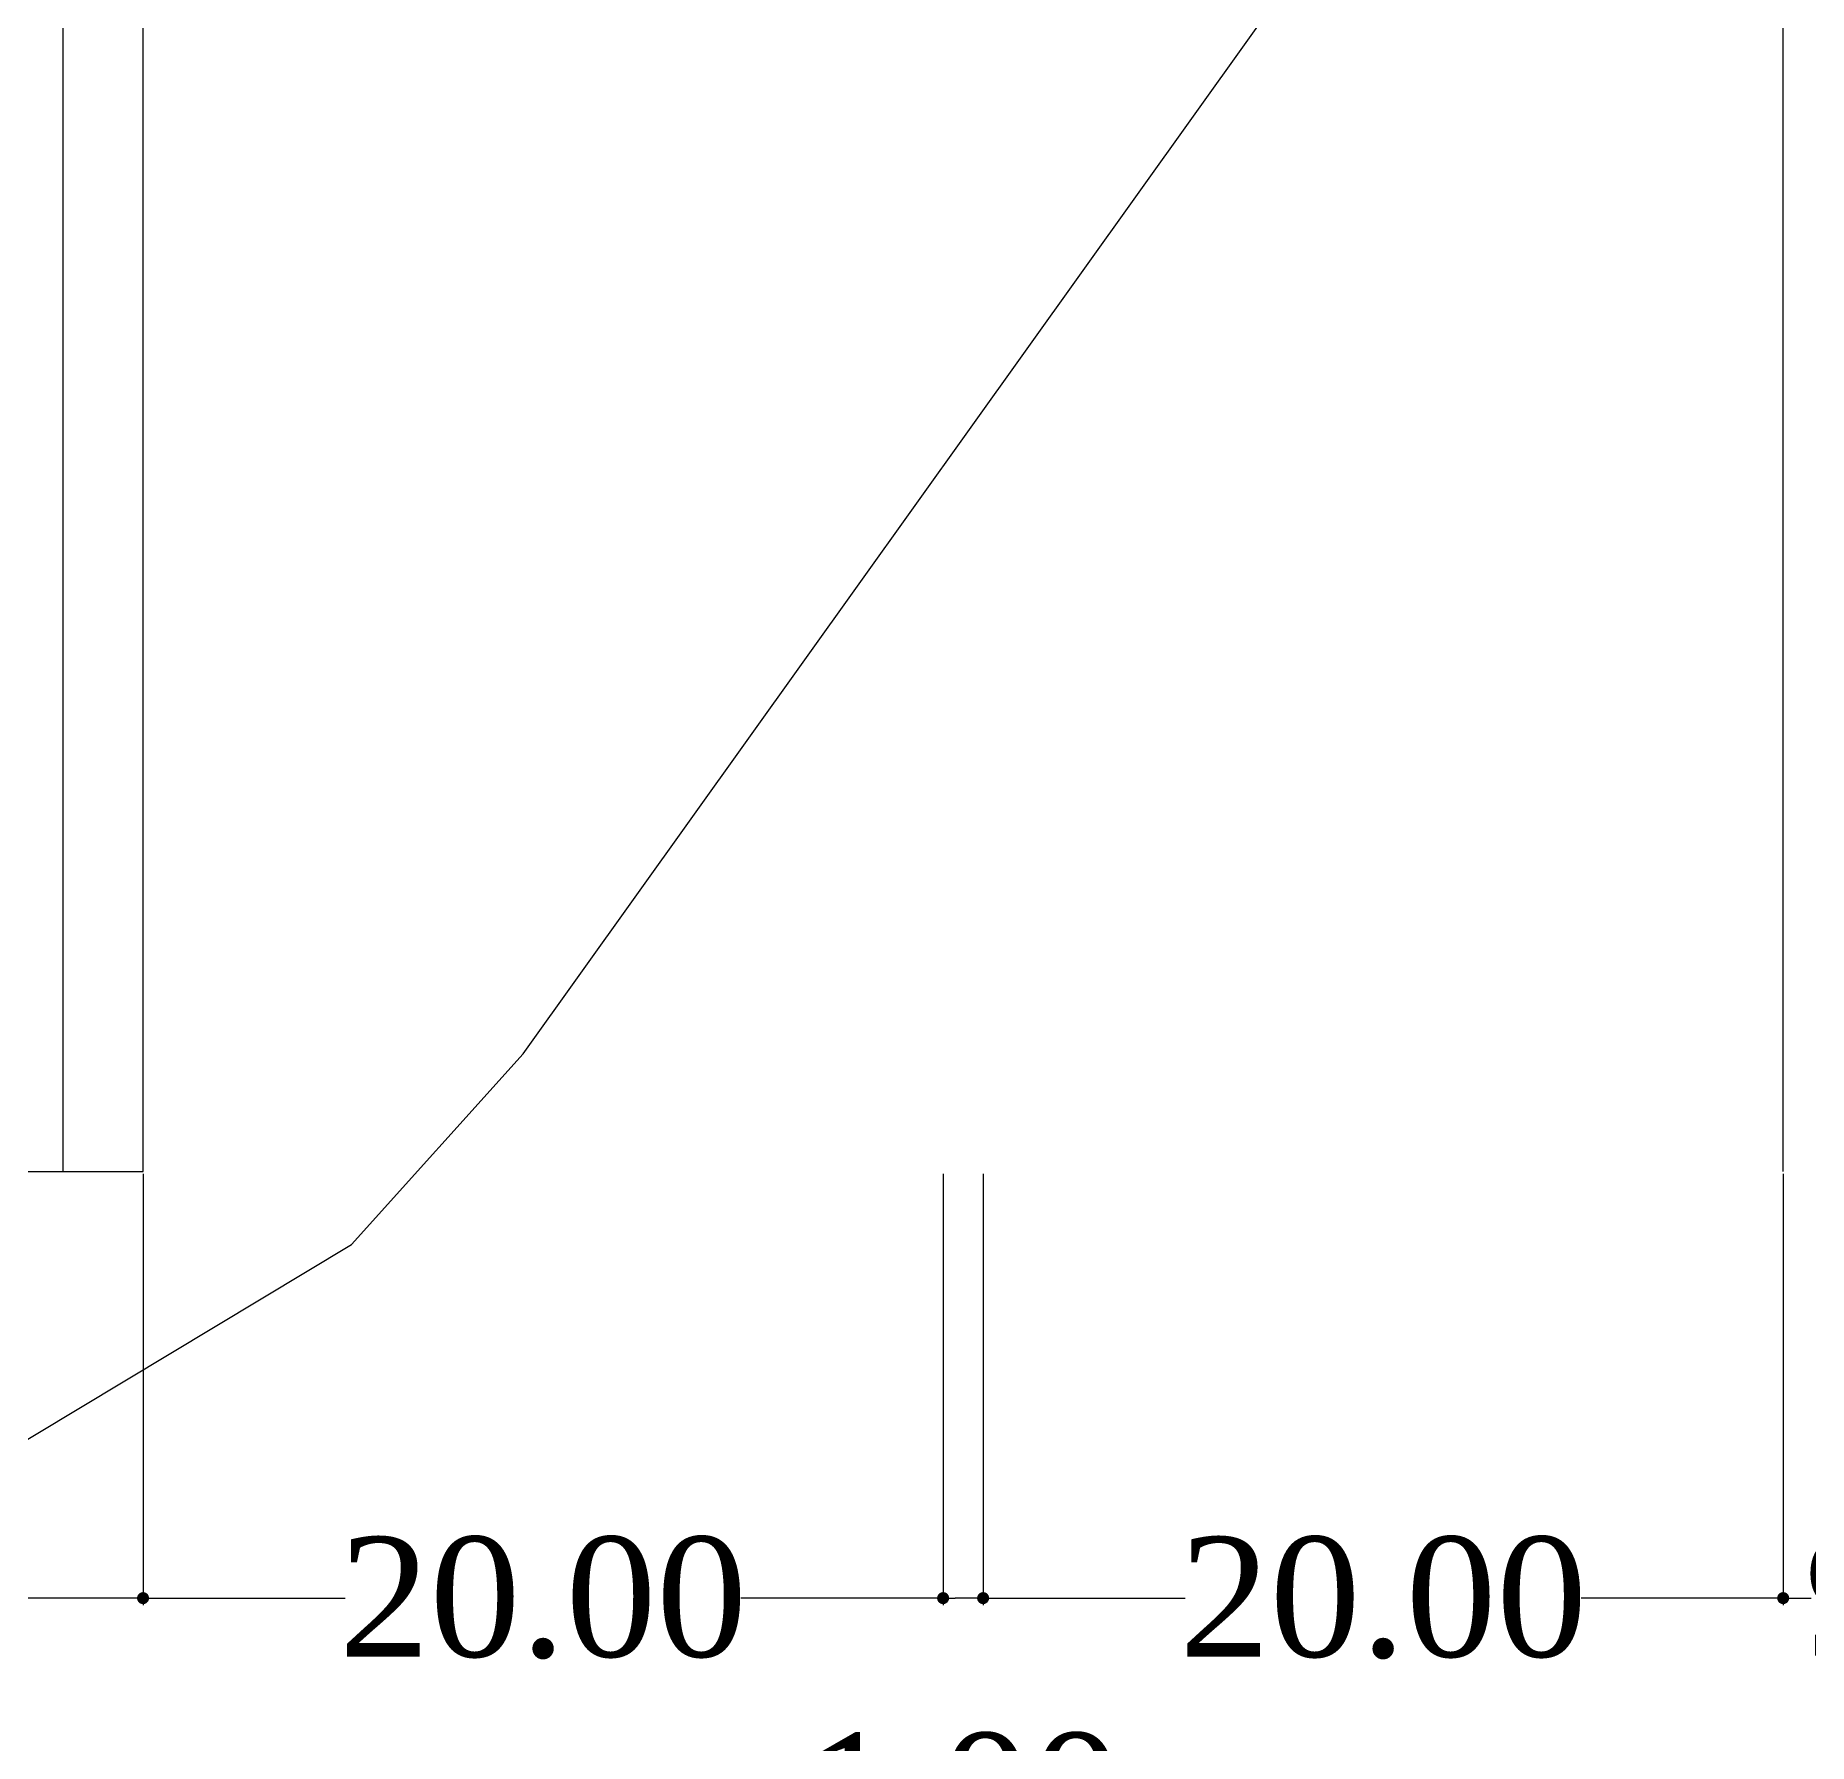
# Model space of a CAD drawing. Extents: x 15746 to 36625, y 87803 to 171760.
# Drawn here: x 19616.76 to 19661.09, y 88062.7 to 88105.4 of the extents above; entities that cross this region are included whole.
import ezdxf

# ---------------------------------------------------------------- set-up
doc = ezdxf.new("R2010")
doc.units = 0
doc.header["$LTSCALE"] = 5
doc.header["$MEASUREMENT"] = 0
for name, color, linetype in [('CONTOUR', 254, 'Continuous'), ('Demarcation', 7, 'Continuous'), ('Phase1', 7, 'Continuous')]:
    doc.layers.add(name, color=color, linetype=linetype)
doc.styles.get("Standard").update_dxf_attribs({"font": 'TIMES.TTF', "height": 3})
doc.dimstyles.get("Standard").update_dxf_attribs({"dimtxt": 0.2, "dimasz": 0.3, "dimexe": 0.18, "dimexo": 0.0625, "dimgap": 0.09, "dimtad": 0, "dimzin": 0, "dimdsep": 46, "dimtxsty": 'Standard', "dimblk": 'DOT', "dimcen": 0.09, "dimadec": 0, "dimazin": 0, "dimtfac": 1, "dimtofl": 0, "dimtmove": 2, "dimatfit": 2, "dimfxl": 1, "dimtolj": 1, "dimtzin": 0, "dimarcsym": 0})

# ---------------------------------------------------------------- blocks, each defined once
blk = doc.blocks.new('_Dot')
at = {"color": 0, "linetype": 'ByBlock', "lineweight": -2}
blk.add_line((-0.5, 0), (-1, 0), dxfattribs=at)
at = {"color": 0, "linetype": 'ByBlock', "const_width": 0.5}
blk.add_lwpolyline([(-0.25, 0, 1), (0.25, 0, 1)], format="xyb", close=True, dxfattribs=at)
blk = doc.blocks.new('*D125')
at = {"layer": 'Defpoints', "color": 0}
for p in [(19660.454, 88076.996), (19669.454, 88076.996), (19660.454, 88066.331)]:
    blk.add_point(p, dxfattribs=at)
at = {"layer": 'Demarcation', "color": 0, "lineweight": -2}
for p, q in [((19660.454, 88076.934), (19660.454, 88066.151)), ((19669.454, 88076.934), (19669.454, 88066.151)), ((19660.754, 88066.331), (19661.154, 88066.331)), ((19669.154, 88066.331), (19668.753, 88066.331))]:
    blk.add_line(p, q, dxfattribs=at)
at = {"layer": 'Demarcation', "color": 0, "lineweight": -2, "xscale": 0.3000000000000001, "yscale": 0.3000000000000001, "zscale": 0.3000000000000001, "rotation": 180}
blk.add_blockref('_Dot', (19660.454, 88066.331), dxfattribs=at)
at = {"layer": 'Demarcation', "color": 0, "lineweight": -2, "xscale": 0.3000000000000001, "yscale": 0.3000000000000001, "zscale": 0.3000000000000001}
blk.add_blockref('_Dot', (19669.454, 88066.331), dxfattribs=at)
at = {"layer": 'Demarcation', "color": 0, "insert": (19664.954, 88066.331), "char_height": 3, "attachment_point": 5}
blk.add_mtext('\\A1;9.00', dxfattribs=at)
blk = doc.blocks.new('*D126')
at = {"layer": 'Defpoints', "color": 0}
for p in [(19640.454, 88076.996), (19660.454, 88076.996), (19640.454, 88066.331)]:
    blk.add_point(p, dxfattribs=at)
at = {"layer": 'Demarcation', "color": 0, "lineweight": -2}
for p, q in [((19640.454, 88076.934), (19640.454, 88066.151)), ((19660.454, 88076.934), (19660.454, 88066.151)), ((19640.754, 88066.331), (19645.507, 88066.331)), ((19660.154, 88066.331), (19655.401, 88066.331))]:
    blk.add_line(p, q, dxfattribs=at)
at = {"layer": 'Demarcation', "color": 0, "lineweight": -2, "xscale": 0.3000000000000001, "yscale": 0.3000000000000001, "zscale": 0.3000000000000001, "rotation": 180}
blk.add_blockref('_Dot', (19640.454, 88066.331), dxfattribs=at)
at = {"layer": 'Demarcation', "color": 0, "lineweight": -2, "xscale": 0.3000000000000001, "yscale": 0.3000000000000001, "zscale": 0.3000000000000001}
blk.add_blockref('_Dot', (19660.454, 88066.331), dxfattribs=at)
at = {"layer": 'Demarcation', "color": 0, "insert": (19650.454, 88066.331), "char_height": 3, "attachment_point": 5}
blk.add_mtext('\\A1;20.00', dxfattribs=at)
blk = doc.blocks.new('*D127')
at = {"layer": 'Defpoints', "color": 0}
for p in [(19639.454, 88076.996), (19640.454, 88076.996), (19639.454, 88066.331)]:
    blk.add_point(p, dxfattribs=at)
at = {"layer": 'Demarcation', "color": 0, "lineweight": -2}
for p, q in [((19639.454, 88076.934), (19639.454, 88066.151)), ((19640.454, 88076.934), (19640.454, 88066.151)), ((19640.154, 88066.331), (19639.754, 88066.331))]:
    blk.add_line(p, q, dxfattribs=at)
at = {"layer": 'Demarcation', "color": 0, "lineweight": -2, "xscale": 0.3000000000000001, "yscale": 0.3000000000000001, "zscale": 0.3000000000000001, "rotation": 180}
blk.add_blockref('_Dot', (19639.454, 88066.331), dxfattribs=at)
at = {"layer": 'Demarcation', "color": 0, "lineweight": -2, "xscale": 0.3000000000000001, "yscale": 0.3000000000000001, "zscale": 0.3000000000000001}
blk.add_blockref('_Dot', (19640.454, 88066.331), dxfattribs=at)
at = {"layer": 'Demarcation', "color": 0, "insert": (19639.954, 88061.425), "char_height": 3, "attachment_point": 5}
blk.add_mtext('\\A1;1.00', dxfattribs=at)
blk = doc.blocks.new('*D128')
at = {"layer": 'Defpoints', "color": 0}
for p in [(19619.454, 88076.996), (19639.454, 88076.996), (19619.454, 88066.331)]:
    blk.add_point(p, dxfattribs=at)
at = {"layer": 'Demarcation', "color": 0, "lineweight": -2}
for p, q in [((19619.454, 88076.934), (19619.454, 88066.151)), ((19639.454, 88076.934), (19639.454, 88066.151)), ((19619.754, 88066.331), (19624.507, 88066.331)), ((19639.154, 88066.331), (19634.401, 88066.331))]:
    blk.add_line(p, q, dxfattribs=at)
at = {"layer": 'Demarcation', "color": 0, "lineweight": -2, "xscale": 0.3000000000000001, "yscale": 0.3000000000000001, "zscale": 0.3000000000000001, "rotation": 180}
blk.add_blockref('_Dot', (19619.454, 88066.331), dxfattribs=at)
at = {"layer": 'Demarcation', "color": 0, "lineweight": -2, "xscale": 0.3000000000000001, "yscale": 0.3000000000000001, "zscale": 0.3000000000000001}
blk.add_blockref('_Dot', (19639.454, 88066.331), dxfattribs=at)
at = {"layer": 'Demarcation', "color": 0, "insert": (19629.454, 88066.331), "char_height": 3, "attachment_point": 5}
blk.add_mtext('\\A1;20.00', dxfattribs=at)
blk = doc.blocks.new('*D129')
at = {"layer": 'Defpoints', "color": 0}
for p in [(19601.454, 88076.996), (19619.454, 88076.996), (19601.454, 88066.331)]:
    blk.add_point(p, dxfattribs=at)
at = {"layer": 'Demarcation', "color": 0, "lineweight": -2}
for p, q in [((19601.454, 88076.934), (19601.454, 88066.151)), ((19619.454, 88076.934), (19619.454, 88066.151)), ((19601.754, 88066.331), (19605.719, 88066.331)), ((19619.154, 88066.331), (19615.189, 88066.331))]:
    blk.add_line(p, q, dxfattribs=at)
at = {"layer": 'Demarcation', "color": 0, "lineweight": -2, "xscale": 0.3000000000000001, "yscale": 0.3000000000000001, "zscale": 0.3000000000000001, "rotation": 180}
blk.add_blockref('_Dot', (19601.454, 88066.331), dxfattribs=at)
at = {"layer": 'Demarcation', "color": 0, "lineweight": -2, "xscale": 0.3000000000000001, "yscale": 0.3000000000000001, "zscale": 0.3000000000000001}
blk.add_blockref('_Dot', (19619.454, 88066.331), dxfattribs=at)
at = {"layer": 'Demarcation', "color": 0, "insert": (19610.454, 88066.331), "char_height": 3, "attachment_point": 5}
blk.add_mtext('\\A1;18.00', dxfattribs=at)

msp = doc.modelspace()

# ---------------------------------------------------------------- linework, layer by layer
at = {"layer": 'CONTOUR', "color": 33}
msp.add_lwpolyline([(19586.228, 88043.948), (19598.475, 88064.769), (19613.322, 88068.358), (19624.666, 88075.175), (19628.96, 88079.941), (19648.514, 88107.307), (19650.622, 88108.99), (19650.877, 88109.032), (19653.822, 88108.567), (19654.083, 88108.663), (19654.133, 88108.807), (19653.912, 88110.437), (19653.866, 88110.57), (19653.767, 88110.673), (19652.329, 88111.491), (19652.254, 88111.63), (19652.55, 88112.19), (19658.686, 88115.97), (19666.291, 88124.596)], dxfattribs=at)
at = {"layer": 'Phase1'}
for p, q in [((19617.454, 88076.996), (19617.454, 88145.765)), ((19619.454, 88076.996), (19619.454, 88115.265)), ((19601.454, 88076.996), (19619.454, 88076.996))]:
    msp.add_line(p, q, dxfattribs=at)
at = {"layer": 'Phase1', "color": 254}
msp.add_line((19660.454, 88076.996), (19660.454, 88115.265), dxfattribs=at)

# ---------------------------------------------------------------- dimensions: what is measured, and where the dimension line sits
at = {"layer": 'Demarcation'}
for base, p1, p2, picture, middle in [((19601.454, 88066.331), (19619.454, 88076.996), (19601.454, 88076.996), '*D129', (19610.454, 88066.331)), ((19619.454, 88066.331), (19639.454, 88076.996), (19619.454, 88076.996), '*D128', (19629.454, 88066.331)), ((19639.454, 88066.331), (19640.454, 88076.996), (19639.454, 88076.996), '*D127', (19639.954, 88061.425)), ((19640.454, 88066.331), (19660.454, 88076.996), (19640.454, 88076.996), '*D126', (19650.454, 88066.331)), ((19660.454, 88066.331), (19669.454, 88076.996), (19660.454, 88076.996), '*D125', (19664.954, 88066.331))]:
    dim = msp.add_linear_dim(base=base, p1=p1, p2=p2, angle=180, dimstyle='Standard', dxfattribs=at)
    dim.commit()
    dim.dimension.update_dxf_attribs({"geometry": picture, "text_midpoint": middle})

doc.saveas('drawing.dxf')
